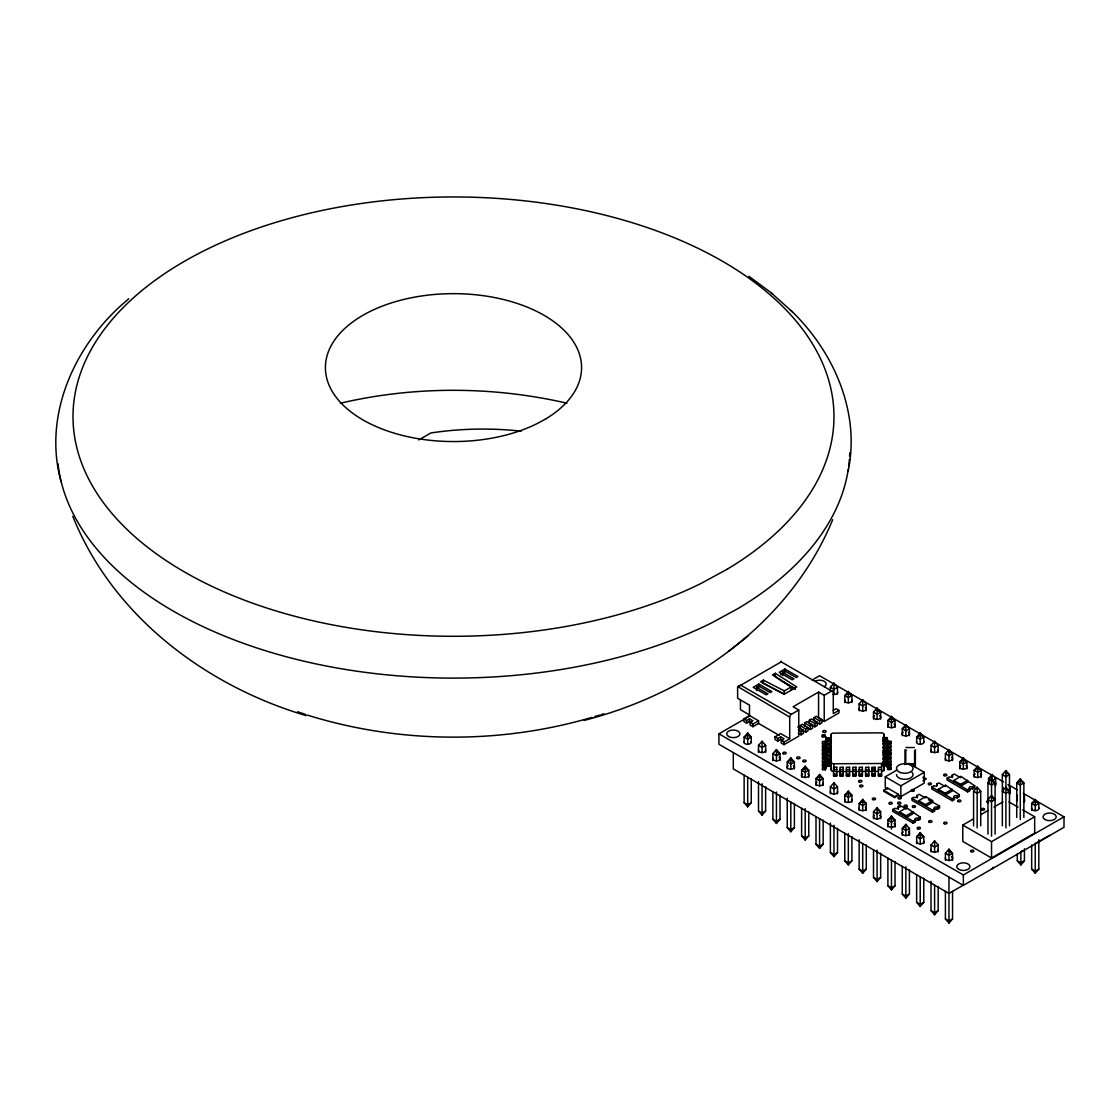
<?xml version="1.0" encoding="UTF-8"?>
<svg xmlns="http://www.w3.org/2000/svg" width="1120" height="1120" viewBox="0 0 1120 1120"><rect width="100%" height="100%" fill="white"/><g stroke="black" fill="none" stroke-linecap="round" stroke-linejoin="round"><path stroke-width="1.5" d="M848.162 471.058C860.37 412.622 834.05 352.506 792.442 311.92L790.412 310.086M899.178 813.148L899.458 811.818L906.528 807.73L920.36 817.208L920.36 819.182L918.232 820.4A2.002 1.162 0 0 0 915.404 820.4A2.002 1.162 0 0 0 915.404 822.038L913.276 823.256L892.794 811.426L892.794 809.466L894.908 808.248A2.002 1.162 0 0 0 897.75 808.248A2.002 1.162 0 0 0 897.75 806.61L899.864 805.378L906.248 809.074L906.528 807.73M918.386 802.06L918.666 800.716L925.75 796.628L932.54 800.562L932.82 802.228L925.75 806.302L925.47 804.636L918.666 800.716M925.75 796.628L925.47 797.972L919.086 794.29L916.958 795.508L916.958 797.468A2.002 1.162 0 0 1 917.392 797.846M938.154 790.65L938.434 789.306L945.518 785.218L959.336 794.71L959.336 796.67L957.222 797.888A2.002 1.162 0 0 0 954.38 797.888A2.002 1.162 0 0 0 954.38 799.526L952.266 800.758L931.77 788.928L931.77 786.968L933.898 785.736A2.002 1.162 0 0 0 936.726 785.736A2.002 1.162 0 0 0 936.726 784.098L938.854 782.88L945.224 786.562L945.518 785.218M953.526 781.774L953.806 780.43L960.89 776.342L974.708 785.834L974.708 787.794L972.594 789.026A2.002 1.162 0 0 0 969.318 789.39M822.458 743.26L824.866 743.26L826.462 737.828L830.466 737.828L830.466 740.32L826.938 740.32L824.866 746.97L822.458 746.97M825.342 742.07L826.938 738.472L830.466 738.472M824.866 743.26L826.462 737.828M824.866 746.97L826.938 742.168L824.866 750.666L822.458 750.666M824.866 748.818L822.458 748.818L822.458 751.31L825.342 751.31L826.938 745.864M824.866 750.666L826.462 745.22L830.466 745.22L830.466 747.726L826.938 747.726L824.866 754.362L822.458 754.362M824.866 754.362L826.938 749.574L830.466 749.574M822.458 758.058L824.866 758.058L826.938 749.574M824.866 758.058L826.938 753.27L825.342 758.716L822.458 758.716L822.458 756.21L824.866 756.21M822.458 761.754L824.866 761.754L826.462 756.308L830.466 756.308L830.466 758.814L826.938 758.814L824.866 765.45L822.458 765.45M824.866 761.754L826.938 756.966M824.866 765.45L826.938 760.662L830.466 760.662M826.938 760.662L825.342 766.108L822.458 766.108L822.458 763.602L824.866 763.602M824.866 767.298L826.462 763.7L830.466 763.7L830.466 766.206L826.938 766.206L825.342 769.804L822.458 769.804L822.458 767.298L824.866 767.298L824.866 769.146L822.458 769.146M824.866 769.146L826.938 764.358L830.466 764.358M832.706 519.666C790.09 623.056 690.228 693.028 584.262 720.384M906.01 747.53L914.34 747.53M751.254 742.28L751.254 737.086L747.684 732.97L744.128 737.086L744.128 742.28M758.506 752.304L758.506 745.388L762.062 741.272L765.632 745.388L765.632 752.304M772.884 760.606L772.884 753.69L776.44 749.574L780.01 753.69L780.01 760.606M830.382 690.746L830.382 687.288L833.952 683.172L837.522 687.288L837.522 694.19M744.128 775.082L744.128 802.718L747.684 806.834L751.254 802.718L751.254 778.54M794.388 768.908L794.388 761.992L790.818 757.876L787.248 761.992L787.248 768.908M851.9 702.492L851.9 695.59L848.33 691.474L844.76 695.59L844.76 702.492M758.506 781.662L758.506 811.02L762.062 815.136L765.632 811.02L765.632 786.842M808.766 777.21L808.766 770.294L805.196 766.178L801.626 770.294L801.626 777.21M859.138 710.794L859.138 703.892L862.708 699.776L866.278 703.892L866.278 710.794M772.884 791.686L772.884 819.322L776.44 823.438L780.01 819.322L780.01 795.144M823.144 785.498L823.144 778.596L819.574 774.48L816.004 778.596L816.004 785.498M873.516 719.096L873.516 712.194L877.086 708.078L880.656 712.194L880.656 719.096M787.248 798.266L787.248 827.624L790.818 831.74L794.388 827.624L794.388 803.446M830.382 793.8L830.382 786.898L833.952 782.782L837.522 786.898L837.522 793.8M895.034 727.398L895.034 720.496L891.464 716.366L887.894 720.496L887.894 727.398M801.626 808.29L801.626 835.926L805.196 840.042L808.766 835.926L808.766 811.748M851.9 802.102L851.9 795.2L848.33 791.084L844.76 795.2L844.76 802.102M909.412 735.7L909.412 728.798L905.842 724.668L902.272 728.798L902.272 735.7M816.004 816.592L816.004 844.228L819.574 848.344L823.144 844.228L823.144 820.05M866.278 810.404L866.278 803.502L862.708 799.386L859.138 803.502L859.138 810.404M923.79 742.28L923.79 737.086L920.22 732.97L916.65 737.086L916.65 742.28M830.382 823.158L830.382 852.516L833.952 856.646L837.522 852.516L837.522 828.352M873.516 818.706L873.516 811.804L877.086 807.688L880.656 811.804L880.656 818.706M931.028 752.304L931.028 745.388L934.598 741.272L938.168 745.388L938.168 752.304M844.76 833.196L844.76 860.818L848.33 864.948L851.9 860.818L851.9 836.64M895.034 827.008L895.034 820.106L891.464 815.99L887.894 820.106L887.894 827.008M945.406 760.606L945.406 753.69L948.976 749.574L952.546 753.69L952.546 760.606M859.138 839.762L859.138 869.12L862.708 873.236L866.278 869.12L866.278 844.942M909.412 835.31L909.412 828.408L905.842 824.292L902.272 828.408L902.272 835.31M966.924 768.908L966.924 761.992L963.354 757.876L959.784 761.992L959.784 768.908M873.516 849.8L873.516 877.422L877.086 881.538L880.656 877.422L880.656 853.244M923.79 843.612L923.79 836.71L920.22 832.58L916.65 836.71L916.65 843.612M981.302 777.21L981.302 770.294L977.732 766.178L974.162 770.294L974.162 777.21M973.588 825.804L973.588 791.266L977.158 787.15L980.728 791.266L980.728 825.804M887.894 858.088L887.894 885.724L891.464 889.84L895.034 885.724L895.034 861.546M931.028 851.914L931.028 844.998L934.598 840.882L938.168 844.998L938.168 851.914M995.68 785.498L995.68 778.596L992.11 774.48L988.54 778.596L988.54 783.776M987.966 834.106L987.966 782.964L991.536 778.848L995.106 782.964L995.106 834.106M1002.344 825.804L1002.344 774.662L1005.914 770.546L1009.484 774.662L1009.484 825.804M902.272 866.39L902.272 894.026L905.842 898.142L909.412 894.026L909.412 869.848M945.406 860.216L945.406 853.3L948.976 849.184L952.546 853.3L952.546 860.216M1023.862 817.502L1023.862 782.964L1020.292 778.848L1016.722 782.964L1016.722 817.502M916.65 874.692L916.65 902.328L920.22 906.444L923.79 902.328L923.79 878.15M931.028 881.272L931.028 910.63L934.598 914.746L938.168 910.63L938.168 886.452M1038.814 808.682L1038.814 803.502L1035.244 799.386L1031.674 803.502L1031.674 810.404M991.536 869.316L993.314 867.258M945.406 891.296L945.406 918.932L948.976 923.048L952.546 918.932L952.546 891.296M1020.292 852.712L1022.07 850.654M1017.296 853.916L1017.296 860.818L1020.866 864.948L1024.436 860.818L1024.436 848.736M1031.674 844.942L1031.674 869.12L1035.244 873.236L1038.814 869.12L1038.814 839.762M128.716 298.746L126.77 300.51C75.306 343.602 42.42 414.694 61.082 481.67M728.854 651.14L748.076 635.922M418.768 439.936L430.85 432.964A203.826 117.684 0 0 1 521.164 431.172M819.98 719.026L824.222 721.476L838.936 712.978L838.936 710.36L833.28 713.636L833.28 691.936L781.2 661.864L737.618 687.022L737.618 698.264L749.504 705.138L749.504 715.596L758.562 720.818L758.562 723.436L779.17 735.336M791.112 686.994L784.322 690.914L763.378 680.134L760.536 681.772L784.322 694.19L796.768 686.994L775.264 673.274L772.436 674.898L791.112 686.994L791.112 690.27M756.574 687.316L758.842 686.014L770.168 692.552L771.862 691.572L758.842 684.054L753.186 687.316L766.206 694.834L767.9 693.854L756.574 687.316L756.574 690.592M782.614 672.294L784.882 670.978L796.208 677.516L797.902 676.536L784.882 669.018L779.226 672.294L792.246 679.812L793.94 678.832L782.614 672.294L782.614 675.556M780.64 674.744L783.468 673.106M751.772 722.778L749.504 721.476L746.676 723.114L743.848 721.476L743.848 718.858L749.504 715.596M1023.26 793.31L1064 816.83L1064 827.288L963.354 885.402L718.928 744.282L718.928 733.824L750.484 715.61M812.07 680.05L819.574 675.724L1003.646 781.984M743.848 718.858L746.676 720.496L749.504 718.858L752.906 720.818L750.064 722.456L750.064 725.074L752.906 726.698L758.562 723.436M750.064 722.456L752.906 724.094L758.562 720.818M833.28 691.936A2.24 1.288 -60 0 0 831.698 691.012L824.222 695.324L818.566 692.062L793.086 706.762L798.756 710.038L798.756 736.176L784.028 744.674L781.2 743.05L781.2 740.432L784.028 738.794L780.64 736.834L777.812 738.472L774.984 736.834L774.984 739.452L777.812 741.076L780.64 739.452L782.908 740.754M746.494 735.714L744.128 737.086L747.684 739.158L751.254 737.086L748.874 735.714M837.522 687.288L833.952 689.346L830.382 687.288M781.2 740.432L784.028 742.07L789.698 738.794L789.698 717.094A2.24 1.288 -60 0 1 791.28 714.35L798.756 710.038M847.14 694.218L844.76 695.59L848.33 697.648L851.9 695.59L849.52 694.218M774.984 736.834L780.64 733.572L789.698 738.794M765.632 745.388L762.062 747.446L758.506 745.388M800.044 725.634L802.354 724.29L808.01 727.566L808.01 730.828L805.7 732.172L800.044 728.896L800.044 725.634L805.7 728.896L808.01 727.566M804.664 726.222L804.664 722.96L806.988 721.616L812.644 724.892L812.644 728.154L810.334 729.498L807.506 727.86M809.298 720.286L811.622 718.942L817.278 722.218L817.278 725.48L814.968 726.824L809.298 723.548L809.298 720.286L814.968 723.548L817.278 722.218M813.932 717.612L816.242 716.268L821.912 719.544L821.912 722.806L819.588 724.15L813.932 720.874L813.932 717.612L819.588 720.874L821.912 719.544M833.28 710.36L836.108 708.722L838.936 710.36M798.238 729.946L801.066 731.57L803.376 730.24L803.376 733.502L801.066 734.846L798.238 733.208M804.664 722.96L810.334 726.222L812.644 724.892M866.278 703.892L862.708 705.95L859.138 703.892M823.998 735.714L824.95 734.188M789.628 760.62L787.248 761.992L790.818 764.05L794.388 761.992L792.008 760.62M805.196 768.236L801.626 770.294L805.196 772.352L808.766 770.294L806.386 768.922M890.274 719.124L887.894 720.496L891.464 722.554L895.034 720.496L892.654 719.124M751.254 802.718L747.684 804.776L744.128 802.718M818.384 777.224L816.004 778.596L819.574 780.654L823.144 778.596L820.764 777.224M905.842 726.726L902.272 728.798L905.842 730.856L909.412 728.798M765.632 811.02L762.062 813.078L758.506 811.02M919.03 735.714L916.65 737.086L920.22 739.158L923.79 737.086L921.41 735.714M780.01 819.322L776.44 821.38L772.884 819.322M837.522 786.898L833.952 788.956L830.382 786.898M847.14 793.828L844.76 795.2L848.33 797.258L851.9 795.2L848.33 793.142M794.388 827.624L790.818 829.682L787.248 827.624M938.168 745.388L934.598 747.446L931.028 745.388M908.67 763.294L924.28 772.31L924.28 783.118L900.858 796.642L898.52 795.284L894.614 797.538L883.694 791.238L883.694 790.328L887.6 788.074L887.6 788.984L885.262 787.626L885.262 776.818L896.966 770.056M861.518 802.13L859.138 803.502L862.708 805.56L866.278 803.502L863.898 802.13M808.766 835.926L805.196 837.984L801.626 835.926M885.262 776.818L900.858 785.82L924.28 772.31M883.694 790.328L894.614 796.642L898.52 794.388L898.52 795.284M923.23 780.122L925.834 778.61L923.23 781.018M962.164 760.62L959.784 761.992L963.354 764.05L966.924 761.992L964.544 760.62M823.144 844.228L819.574 846.286L816.004 844.228M934.612 810.936A2.002 1.162 0 0 1 934.612 809.312A2.002 1.162 0 0 1 937.454 809.312L939.568 808.08L939.568 806.12L937.454 807.352A2.002 1.162 0 0 0 934.612 807.352A2.002 1.162 0 0 0 934.612 808.976L934.612 810.936L932.498 812.168L912.002 800.338L912.002 798.378L914.13 797.146A2.002 1.162 0 0 0 916.958 797.146A2.002 1.162 0 0 0 916.958 795.508M974.708 785.834L972.594 787.052A2.002 1.162 0 0 0 969.752 787.052A2.002 1.162 0 0 0 969.752 788.69L969.752 790.65L967.638 791.882L947.142 780.052L947.142 778.092L949.27 776.86A2.002 1.162 0 0 0 952.098 776.86A2.002 1.162 0 0 0 952.098 775.222L954.226 774.004L960.596 777.686M890.274 818.734L887.894 820.106L891.464 822.164L895.034 820.106L892.654 818.734M837.522 852.516L833.952 854.588L830.382 852.516M899.458 811.818L906.248 815.738L913.318 811.65M925.47 804.636L932.54 800.562M938.434 789.306L945.224 793.226L952.308 789.138M953.806 780.43L960.596 784.35L967.68 780.276M913.612 813.316L906.528 817.404L906.248 815.738M952.588 790.804L945.518 794.892L945.224 793.226M967.96 781.942L960.89 786.016L960.596 784.35M892.794 809.466L913.276 821.296L915.404 820.078A2.002 1.162 0 0 1 915.404 818.44A2.002 1.162 0 0 1 918.232 818.44L920.36 817.208M912.002 798.378L932.498 810.208L934.612 808.976M931.77 786.968L952.266 798.798L954.38 797.566A2.002 1.162 0 0 1 954.38 795.928A2.002 1.162 0 0 1 957.222 795.928L959.336 794.71M947.142 778.092L967.638 789.922L969.752 788.69M904.652 827.036L902.272 828.408L905.842 830.466L909.412 828.408M990.92 777.224L988.54 778.596L990.92 779.968M851.9 860.818L848.33 862.876L844.76 860.818M995.68 778.596L992.11 780.654L992.11 774.48M980.728 791.266L977.158 793.324L973.588 791.266M919.03 835.338L916.65 836.71L920.22 838.768L923.79 836.71L921.41 835.338M866.278 869.12L862.708 871.178L859.138 869.12M1019.102 781.592L1016.722 782.964L1020.292 785.022L1023.862 782.964L1021.482 781.592M995.106 799.568L991.536 801.626L987.966 799.568L991.536 795.452L995.106 799.568L991.536 797.51M1009.484 791.266L1005.914 793.324L1002.344 791.266L1005.914 787.15L1009.484 791.266L1007.104 789.894M1022.56 809.774L1034.67 816.76L1034.67 833.098L991.536 858.004L962.78 841.4L962.78 825.062L973.196 819.056M980.63 814.758L988.064 810.46M994.014 807.03L1002.932 801.878M880.656 877.422L877.086 879.48L873.516 877.422M938.168 844.998L934.598 847.07L931.028 844.998M1034.054 802.13L1031.674 803.502L1035.244 805.56L1038.814 803.502L1036.434 802.13M895.034 885.724L891.464 887.782L887.894 885.724M962.78 825.062L991.536 841.666L1034.67 816.76M909.412 894.026L905.842 896.084L902.272 894.026M718.928 733.824L963.354 874.944L1064 816.83M923.79 902.328L920.22 904.386L916.65 902.328M963.354 885.136L948.976 893.438L733.306 768.922L733.306 752.584M1035.244 843.626L1049.622 835.338M938.168 910.63L934.598 912.688L931.028 910.63M1024.436 860.818L1020.866 862.876L1017.296 860.818M952.546 918.932L948.976 920.99L945.406 918.932M1038.814 869.12L1035.244 871.178L1031.674 869.12M591.78 717.43C499.604 744.45 399.126 743.694 307.412 715.106M594.902 716.506L599.564 715.106M601.034 714.658L603.974 713.776M906.57 750.134L905.772 750.61L905.772 763.672L906.57 764.148L914.578 763.672L914.578 750.61M340.34 403.228C414.526 385.868 492.758 386.134 566.972 403.2M833.826 763.756L833.826 771.596A2.632 1.526 0 0 1 831.264 770.084L831.264 762.244A2.632 1.526 0 0 0 833.826 763.756L881.538 763.49A2.66 1.526 0 0 0 884.17 761.95L883.946 734.37A2.632 1.512 0 0 0 881.286 732.858L833.252 733.138A2.632 1.512 0 0 0 830.956 734.65L830.956 742.504A2.632 1.512 0 0 1 831.488 741.566M835.534 771.582L878.122 771.358M882.938 737.59L886.942 737.59L888.538 743.036L890.946 743.036M882.938 738.248L886.466 738.248L888.538 743.036M882.938 739.438L886.942 739.438L886.942 737.59M826.462 739.676L830.466 739.676M882.938 740.096L886.466 740.096L888.538 746.732L890.946 746.732M882.938 741.286L886.942 741.286L886.942 743.134L882.938 743.134M888.538 741.188L890.946 741.188L890.946 743.694L888.062 743.694M824.866 741.412L822.458 741.412L822.458 743.918L825.342 743.918M888.062 741.846L890.946 741.846M882.938 741.944L886.466 741.944L888.538 746.732M830.466 743.372L826.462 743.372L826.462 741.524L830.466 741.524L830.466 744.016L826.938 744.016M882.938 743.792L886.466 743.792L888.062 747.39L890.946 747.39L890.946 744.884L888.538 744.884M824.866 745.108L822.458 745.108L822.458 747.614L825.342 747.614M882.938 744.982L886.942 744.982L888.538 750.428L890.946 750.428M882.938 746.844L886.942 746.844L886.942 744.982M826.462 747.068L830.466 747.068M882.938 747.488L886.466 747.488L888.538 754.124L890.946 754.124M888.538 748.58L890.946 748.58L890.946 751.086L888.062 751.086M882.938 748.692L886.942 748.692L886.942 750.54L882.938 750.54M822.458 749.462L825.342 749.462M830.466 750.764L826.462 750.764L826.462 748.916L830.466 748.916L830.466 751.422L826.938 751.422M882.938 751.184L886.466 751.184L888.062 754.782L890.946 754.782L890.946 752.276L888.538 752.276M824.866 752.514L822.458 752.514L822.458 755.006L825.342 755.006M882.938 752.388L886.942 752.388L888.538 757.82L890.946 757.82M882.938 753.032L886.466 753.032L888.538 757.82M888.062 752.934L890.946 752.934M822.458 753.158L825.342 753.158M882.938 754.236L886.942 754.236L886.942 752.388M830.466 754.46L826.462 754.46L826.462 752.612L830.466 752.612L830.466 755.118L826.938 755.118M882.938 754.88L886.466 754.88L888.538 761.53L890.946 761.53M882.938 756.084L886.942 756.084L886.942 757.932L882.938 757.932M888.538 755.972L890.946 755.972L890.946 758.478L888.062 758.478M830.466 758.156L826.462 758.156L826.462 756.308M882.938 758.576L886.466 758.576L888.538 765.226L890.946 765.226M882.938 759.78L886.942 759.78L888.538 765.226M888.538 759.682L890.946 759.682L890.946 762.174L888.062 762.174M824.866 759.906L822.458 759.906L822.458 762.412L825.342 762.412L825.342 760.564M882.938 761.628L886.942 761.628M830.466 761.852L826.462 761.852L826.462 760.004L830.466 760.004L830.466 762.51L826.938 762.51M882.938 762.286L886.466 762.286L888.538 768.922L890.946 768.922M882.938 763.476L886.942 763.476L886.942 765.324L882.938 765.324M888.538 763.378L890.946 763.378L890.946 765.87L888.062 765.87M882.938 764.134L886.466 764.134L888.538 768.922M890.946 764.022L888.062 764.022L886.466 760.438M822.458 764.26L825.342 764.26M910.168 764.61L915.376 764.61M830.466 765.548L826.462 765.548L826.462 763.7M882.938 765.982L886.466 765.982L888.062 769.566L890.946 769.566L890.946 767.074L888.538 767.074M881.594 767.27L878.402 767.27L878.402 776.146L881.594 776.146L881.538 763.49M890.946 767.718L888.062 767.718L888.062 769.566M871.99 767.928L875.196 767.928M833.56 769.58L836.766 769.58M839.972 769.58L843.178 769.58M846.37 769.58L849.576 769.58M852.782 769.58L855.974 769.58M859.18 769.58L862.386 769.58M865.592 769.58L868.784 769.58M871.99 769.58L875.196 769.58M878.402 769.58L881.594 769.58M871.99 769.972L875.196 769.972M833.56 774.102L836.766 774.102M839.972 774.102L843.178 774.102M846.37 774.102L849.576 774.102M852.782 774.102L855.974 774.102M859.18 774.102L862.386 774.102M865.592 774.102L868.784 774.102M871.99 774.102L875.196 774.102M878.402 774.102L881.594 774.102M871.99 774.48L875.196 774.48M833.56 775.488L836.766 775.488M839.972 775.488L843.178 775.488M846.37 775.488L849.576 775.488M852.782 775.488L855.974 775.488M859.18 775.488L862.386 775.488M865.592 775.488L868.784 775.488M871.99 775.488L875.196 775.488M878.402 775.488L881.594 775.488M297.626 711.732L305.774 714.546M306.124 715.624C205.38 685.748 112.504 615.748 72.8 516.292M1005.914 772.604L1009.484 774.662L1005.914 776.734L1002.344 774.662M1008.168 784.602L1017.226 789.824M877.086 710.136L880.656 712.194L877.086 714.252L873.516 712.194M948.976 751.632L952.546 753.69L948.976 755.748L945.406 753.69M992.726 781.592L995.106 782.964L991.536 785.022L987.966 782.964M1008.938 801.906L1018.024 807.156M780.5 680.218L793.912 687.96M923.104 777.042L925.834 778.61M923.104 777.938L925.834 779.52M791.28 714.35L740.782 685.202L737.73 686.56L789.698 717.094M823.998 734.734L825.972 736.862L822.29 734.734M928.41 799.68L939.568 806.12M797.72 726.964L803.376 730.24M887.6 788.074L898.52 794.388M749.364 714.854L740.446 709.702L740.446 699.902M776.44 751.632L780.01 753.69L776.44 755.748L772.884 753.69M877.086 809.746L880.656 811.804L877.086 813.862L873.516 811.804M948.976 851.242L952.546 853.3L948.976 855.358L945.406 853.3M795.34 689.346L775.264 676.536L775.264 673.274M748.846 276.262L770.98 292.628L792.442 311.92M770.98 292.628L772.884 294.35M1008.266 784.84L1010.058 786.898L1010.058 793.8M886.466 745.64L888.538 750.428M886.466 749.336L888.538 754.124M886.466 756.728L888.538 761.53M830.956 734.65L831.264 770.084M884.114 762.902L884.17 769.804A2.66 1.526 0 0 1 881.538 771.344M1035.244 799.386L1035.244 810.74M1035.244 843.556L1035.244 873.236M1024.436 795.2L1024.436 802.102M1020.866 852.516L1020.866 864.948M1020.292 778.848L1020.292 819.574M1017.296 795.2L1017.296 800.38M1005.914 770.546L1005.914 827.862M1002.918 786.898L1002.918 792.078M991.536 778.848L991.536 836.164M991.536 841.666L991.536 858.004M977.732 766.178L977.732 777.532M977.158 787.15L977.158 827.862M972.594 787.052L972.594 789.026M967.638 789.922L967.638 791.882M963.354 757.876L963.354 769.23M963.354 874.944L963.354 885.402M957.222 795.928L957.222 797.888M954.38 797.566L954.38 799.526M952.266 798.798L952.266 800.758M952.098 775.222L952.098 777.182A2.002 1.162 0 0 1 952.532 777.56M948.976 749.574L948.976 760.928M948.976 849.184L948.976 860.552M948.976 877.1L948.976 923.048M937.454 807.352L937.454 809.312M936.726 784.098L936.726 786.058M934.598 741.272L934.598 752.626M934.598 840.882L934.598 852.25M934.598 885.052L934.598 914.746M932.498 810.208L932.498 812.168M920.22 732.97L920.22 744.338A3.654 2.114 0 0 1 916.692 741.58M920.22 832.58L920.22 843.948M920.22 876.75L920.22 906.444M918.232 818.44L918.232 820.4M915.376 749.672L915.376 767.228M915.404 820.078L915.404 822.038M913.276 821.296L913.276 823.256M905.842 724.668L905.842 736.036M905.842 824.292L905.842 835.646M905.842 866.726L905.842 898.142M904.974 749.672L904.974 764.61M900.858 785.82L900.858 796.642M899.864 805.378L899.864 807.338M897.75 806.61L897.75 808.57A2.002 1.162 0 0 1 898.324 809.382M894.614 796.642L894.614 797.538M891.464 716.366L891.464 727.734M891.464 815.99L891.464 829.066M891.464 860.16L891.464 889.84M884.17 761.95L884.17 769.804M883.946 734.37L883.946 742.21M877.086 708.078L877.086 719.432M877.086 807.688L877.086 819.042M877.086 850.122L877.086 881.538M862.708 699.776L862.708 711.13M862.708 799.386L862.708 810.74M862.708 843.556L862.708 873.236M848.33 691.474L848.33 702.828A3.654 2.114 0 0 1 844.802 700.07M848.33 791.084L848.33 802.438A3.654 2.114 0 0 1 844.802 799.68M848.33 833.518L848.33 864.948M833.952 683.172L833.952 694.526M833.952 782.782L833.952 794.136M833.952 825.23L833.952 856.646M826.938 738.472L826.938 740.32M826.938 764.358L826.938 766.206M825.342 767.956L825.342 769.804M824.222 695.324L824.222 721.476M819.588 720.874L819.588 724.15M819.574 774.48L819.574 785.834M819.574 818.65L819.574 848.344M818.566 692.062L818.566 718.2M814.968 723.548L814.968 726.824M810.334 726.222L810.334 729.498M805.7 728.896L805.7 732.172M805.196 766.178L805.196 777.532M805.196 808.626L805.196 840.042M801.066 731.57L801.066 734.846M790.818 757.876L790.818 769.23M790.818 802.046L790.818 831.74M784.882 669.018L784.882 672.294M784.322 690.914L784.322 694.19L763.378 683.396L763.378 680.134M784.028 742.07L784.028 744.674M781.2 661.122L781.2 661.864M780.64 736.834L780.64 739.452M777.812 738.472L777.812 741.076M776.44 749.574L776.44 760.928M776.44 792.022L776.44 823.438M762.062 741.272L762.062 752.626M762.062 783.72L762.062 815.136M758.842 684.054L758.842 687.316M752.906 724.094L752.906 726.698M749.504 718.858L749.504 721.476M747.684 732.97L747.684 744.338A3.654 2.114 0 0 1 744.156 741.58M747.684 777.14L747.684 806.834M746.676 720.496L746.676 723.114M849.744 452.844A396.312 228.802 0 0 1 849.618 456.092M849.408 459.34A396.312 228.802 0 0 1 848.75 465.836M848.302 469.084A396.312 228.802 0 0 1 738.304 608.398L711.662 622.888A396.312 228.802 0 0 1 299.418 660.114A396.312 228.802 0 0 1 57.96 463.652M969.752 790.65A2.002 1.162 0 0 1 969.318 790.272M911.932 772.17A8.274 4.774 0 0 1 906.906 779.184A8.274 4.774 0 0 1 896.49 774.564M938.14 849.492A3.654 2.114 0 0 1 934.598 852.152A3.654 2.114 0 0 1 931.07 849.492M894.054 823.648A3.654 2.114 0 0 1 894.054 826.63A3.654 2.114 0 0 1 888.874 826.63A3.654 2.114 0 0 1 888.874 823.648M894.054 724.024A3.654 2.114 0 0 1 894.054 727.02A3.654 2.114 0 0 1 888.874 727.02A3.654 2.114 0 0 1 888.874 724.024M814.898 681.324A6.608 3.822 0 0 1 824.25 681.324A6.608 3.822 0 0 1 824.25 686.714M951.566 856.842A3.654 2.114 0 0 1 949.928 860.384A3.654 2.114 0 0 1 945.448 857.794M951.566 757.232A3.654 2.114 0 0 1 949.928 760.774A3.654 2.114 0 0 1 945.448 758.184M1024.394 799.68A3.654 2.114 0 0 1 1023.456 801.724M1017.338 800.772A3.654 2.114 0 0 1 1017.338 799.68M793.408 765.534A3.654 2.114 0 0 1 793.408 768.516A3.654 2.114 0 0 1 788.228 768.516A3.654 2.114 0 0 1 788.228 765.534M965.944 765.534A3.654 2.114 0 0 1 965.944 768.516A3.654 2.114 0 0 1 960.764 768.516A3.654 2.114 0 0 1 960.764 765.534M938.14 749.882A3.654 2.114 0 0 1 934.598 752.542A3.654 2.114 0 0 1 931.07 749.882M823.116 783.09A3.654 2.114 0 0 1 818.636 785.666A3.654 2.114 0 0 1 816.984 782.138M865.298 707.434A3.654 2.114 0 0 1 863.66 710.962A3.654 2.114 0 0 1 859.18 708.372M923.762 741.58A3.654 2.114 0 0 1 920.22 744.24M879.676 715.722A3.654 2.114 0 0 1 879.676 718.718A3.654 2.114 0 0 1 874.496 718.718A3.654 2.114 0 0 1 874.496 715.722M837.494 791.378A3.654 2.114 0 0 1 833.952 794.038A3.654 2.114 0 0 1 830.424 791.378M1038.772 807.982A3.654 2.114 0 0 1 1035.244 810.642A3.654 2.114 0 0 1 1031.716 807.982M765.604 749.882A3.654 2.114 0 0 1 762.062 752.542A3.654 2.114 0 0 1 758.534 749.882M807.786 773.836A3.654 2.114 0 0 1 807.786 776.818A3.654 2.114 0 0 1 802.606 776.818A3.654 2.114 0 0 1 802.606 773.836M988.652 802.55A1.624 0.938 0 0 1 986.608 801.64A1.624 0.938 0 0 1 988.652 800.744M994.7 782.138A3.654 2.114 0 0 1 994.7 785.12M988.582 783.09A3.654 2.114 0 0 1 989.52 782.138M879.676 815.346A3.654 2.114 0 0 1 879.676 818.328A3.654 2.114 0 0 1 874.496 818.328A3.654 2.114 0 0 1 874.496 815.346M851.872 700.07A3.654 2.114 0 0 1 848.33 702.73M908.432 732.326A3.654 2.114 0 0 1 908.432 735.322A3.654 2.114 0 0 1 903.252 735.322A3.654 2.114 0 0 1 903.252 732.326M923.762 841.19A3.654 2.114 0 0 1 920.22 843.85A3.654 2.114 0 0 1 916.692 841.19M908.432 831.936A3.654 2.114 0 0 1 908.432 834.932A3.654 2.114 0 0 1 903.252 834.932A3.654 2.114 0 0 1 903.252 831.936M779.03 757.232A3.654 2.114 0 0 1 777.392 760.774A3.654 2.114 0 0 1 772.912 758.184M751.226 741.58A3.654 2.114 0 0 1 747.684 744.24M980.322 773.836A3.654 2.114 0 0 1 980.322 776.818A3.654 2.114 0 0 1 975.142 776.818A3.654 2.114 0 0 1 975.142 773.836M837.494 691.768A3.654 2.114 0 0 1 833.014 694.358M865.298 807.044A3.654 2.114 0 0 1 863.66 810.572A3.654 2.114 0 0 1 859.18 807.982M1010.016 791.378A3.654 2.114 0 0 1 1009.078 793.422M1002.96 792.484A3.654 2.114 0 0 1 1002.96 791.378M851.872 799.68A3.654 2.114 0 0 1 848.33 802.34M883.176 741.146A2.632 1.512 0 0 1 883.918 742.014M977.732 768.236L974.162 770.294L977.732 772.352L981.302 770.294L977.732 768.236M545.538 419.02L536.928 423.71A128.086 73.948 0 0 1 328.398 383.502A128.086 73.948 0 0 1 488.404 296.45A128.086 73.948 0 0 1 545.538 419.02M726.936 569.366L701.358 583.282A380.492 219.674 0 0 1 81.9 463.862A380.492 219.674 0 0 1 557.2 205.268A380.492 219.674 0 0 1 726.936 569.366M836.766 767.27L833.56 767.27L833.56 776.146L836.766 776.146L836.766 767.27M843.178 767.27L839.972 767.27L839.972 776.146L843.178 776.146L843.178 767.27M849.576 767.27L846.37 767.27L846.37 776.146L849.576 776.146L849.576 767.27M855.974 767.27L852.782 767.27L852.782 776.146L855.974 776.146L855.974 767.27M862.386 767.27L859.18 767.27L859.18 776.146L862.386 776.146L862.386 767.27M868.784 767.27L865.592 767.27L865.592 776.146L868.784 776.146L868.784 767.27M875.196 767.27L871.99 767.27L871.99 776.146L875.196 776.146L875.196 767.27M900.62 772.618A8.274 4.774 0 0 0 913.038 768.474A8.274 4.774 0 0 0 900.62 764.33A8.274 4.774 0 0 0 900.62 772.618M929.138 822.15A1.624 0.938 0 0 0 931.854 821.73A1.624 0.938 0 0 0 929.866 820.568A1.624 0.938 0 0 0 929.138 822.15M797.286 758.478A1.624 0.938 0 0 0 800.016 758.058A1.624 0.938 0 0 0 798.014 756.91A1.624 0.938 0 0 0 797.286 758.478M728.63 736.526A6.608 3.822 0 0 0 739.69 734.818A6.608 3.822 0 0 0 731.598 730.142A6.608 3.822 0 0 0 728.63 736.526M971.124 851.704A1.624 0.938 0 0 0 973.84 851.284A1.624 0.938 0 0 0 971.852 850.122A1.624 0.938 0 0 0 971.124 851.704M1044.946 819.532A6.608 3.822 0 0 0 1056.006 817.824A6.608 3.822 0 0 0 1047.914 813.148A6.608 3.822 0 0 0 1044.946 819.532M898.52 798.658A1.624 0.938 0 0 0 901.236 798.238A1.624 0.938 0 0 0 899.248 797.09A1.624 0.938 0 0 0 898.52 798.658M958.678 869.344A6.608 3.822 0 0 0 969.738 867.622A6.608 3.822 0 0 0 961.646 862.946A6.608 3.822 0 0 0 958.678 869.344M904.554 806.624A1.624 0.938 0 0 0 907.27 806.204A1.624 0.938 0 0 0 905.282 805.056A1.624 0.938 0 0 0 904.554 806.624M928.704 784.546A1.624 0.938 0 0 0 931.42 784.126A1.624 0.938 0 0 0 929.432 782.978A1.624 0.938 0 0 0 928.704 784.546M803.334 761.628A1.624 0.938 0 0 0 806.05 761.208A1.624 0.938 0 0 0 804.062 760.06A1.624 0.938 0 0 0 803.334 761.628M822.374 736.764A1.624 0.938 0 0 0 825.104 736.344A1.624 0.938 0 0 0 823.102 735.196A1.624 0.938 0 0 0 822.374 736.764M823.312 732.088A1.624 0.938 0 0 0 826.042 731.668A1.624 0.938 0 0 0 824.04 730.506A1.624 0.938 0 0 0 823.312 732.088M912.744 807.198A1.624 0.938 0 0 0 915.46 806.778A1.624 0.938 0 0 0 913.472 805.63A1.624 0.938 0 0 0 912.744 807.198M958.188 801.556A1.624 0.938 0 0 0 960.904 801.136A1.624 0.938 0 0 0 958.916 799.988A1.624 0.938 0 0 0 958.188 801.556M917.63 828.786A1.624 0.938 0 0 0 920.36 828.366A1.624 0.938 0 0 0 918.358 827.218A1.624 0.938 0 0 0 917.63 828.786M783.356 753.746A1.624 0.938 0 0 0 786.072 753.326A1.624 0.938 0 0 0 784.084 752.178A1.624 0.938 0 0 0 783.356 753.746M859.11 781.886A1.624 0.938 0 0 0 861.84 781.466A1.624 0.938 0 0 0 859.838 780.318A1.624 0.938 0 0 0 859.11 781.886M889.462 803.88A1.624 0.938 0 0 0 892.178 803.46A1.624 0.938 0 0 0 890.19 802.312A1.624 0.938 0 0 0 889.462 803.88M911.596 791.098A1.624 0.938 0 0 0 914.312 790.678A1.624 0.938 0 0 0 912.324 789.53A1.624 0.938 0 0 0 911.596 791.098M981.904 809.942A1.624 0.938 0 0 0 984.62 809.522A1.624 0.938 0 0 0 982.632 808.374A1.624 0.938 0 0 0 981.904 809.942M872.774 799.568A1.624 0.938 0 0 0 875.49 799.148A1.624 0.938 0 0 0 873.502 798A1.624 0.938 0 0 0 872.774 799.568M944.23 823.718A1.624 0.938 0 0 0 946.946 823.298A1.624 0.938 0 0 0 944.958 822.15A1.624 0.938 0 0 0 944.23 823.718M898.086 803.726A1.624 0.938 0 0 0 900.802 803.292A1.624 0.938 0 0 0 898.814 802.144A1.624 0.938 0 0 0 898.086 803.726M860.118 786.618A1.624 0.938 0 0 0 862.848 786.198A1.624 0.938 0 0 0 860.846 785.05A1.624 0.938 0 0 0 860.118 786.618M944.09 775.656A1.624 0.938 0 0 0 946.806 775.236A1.624 0.938 0 0 0 944.818 774.088A1.624 0.938 0 0 0 944.09 775.656"/></g></svg>
